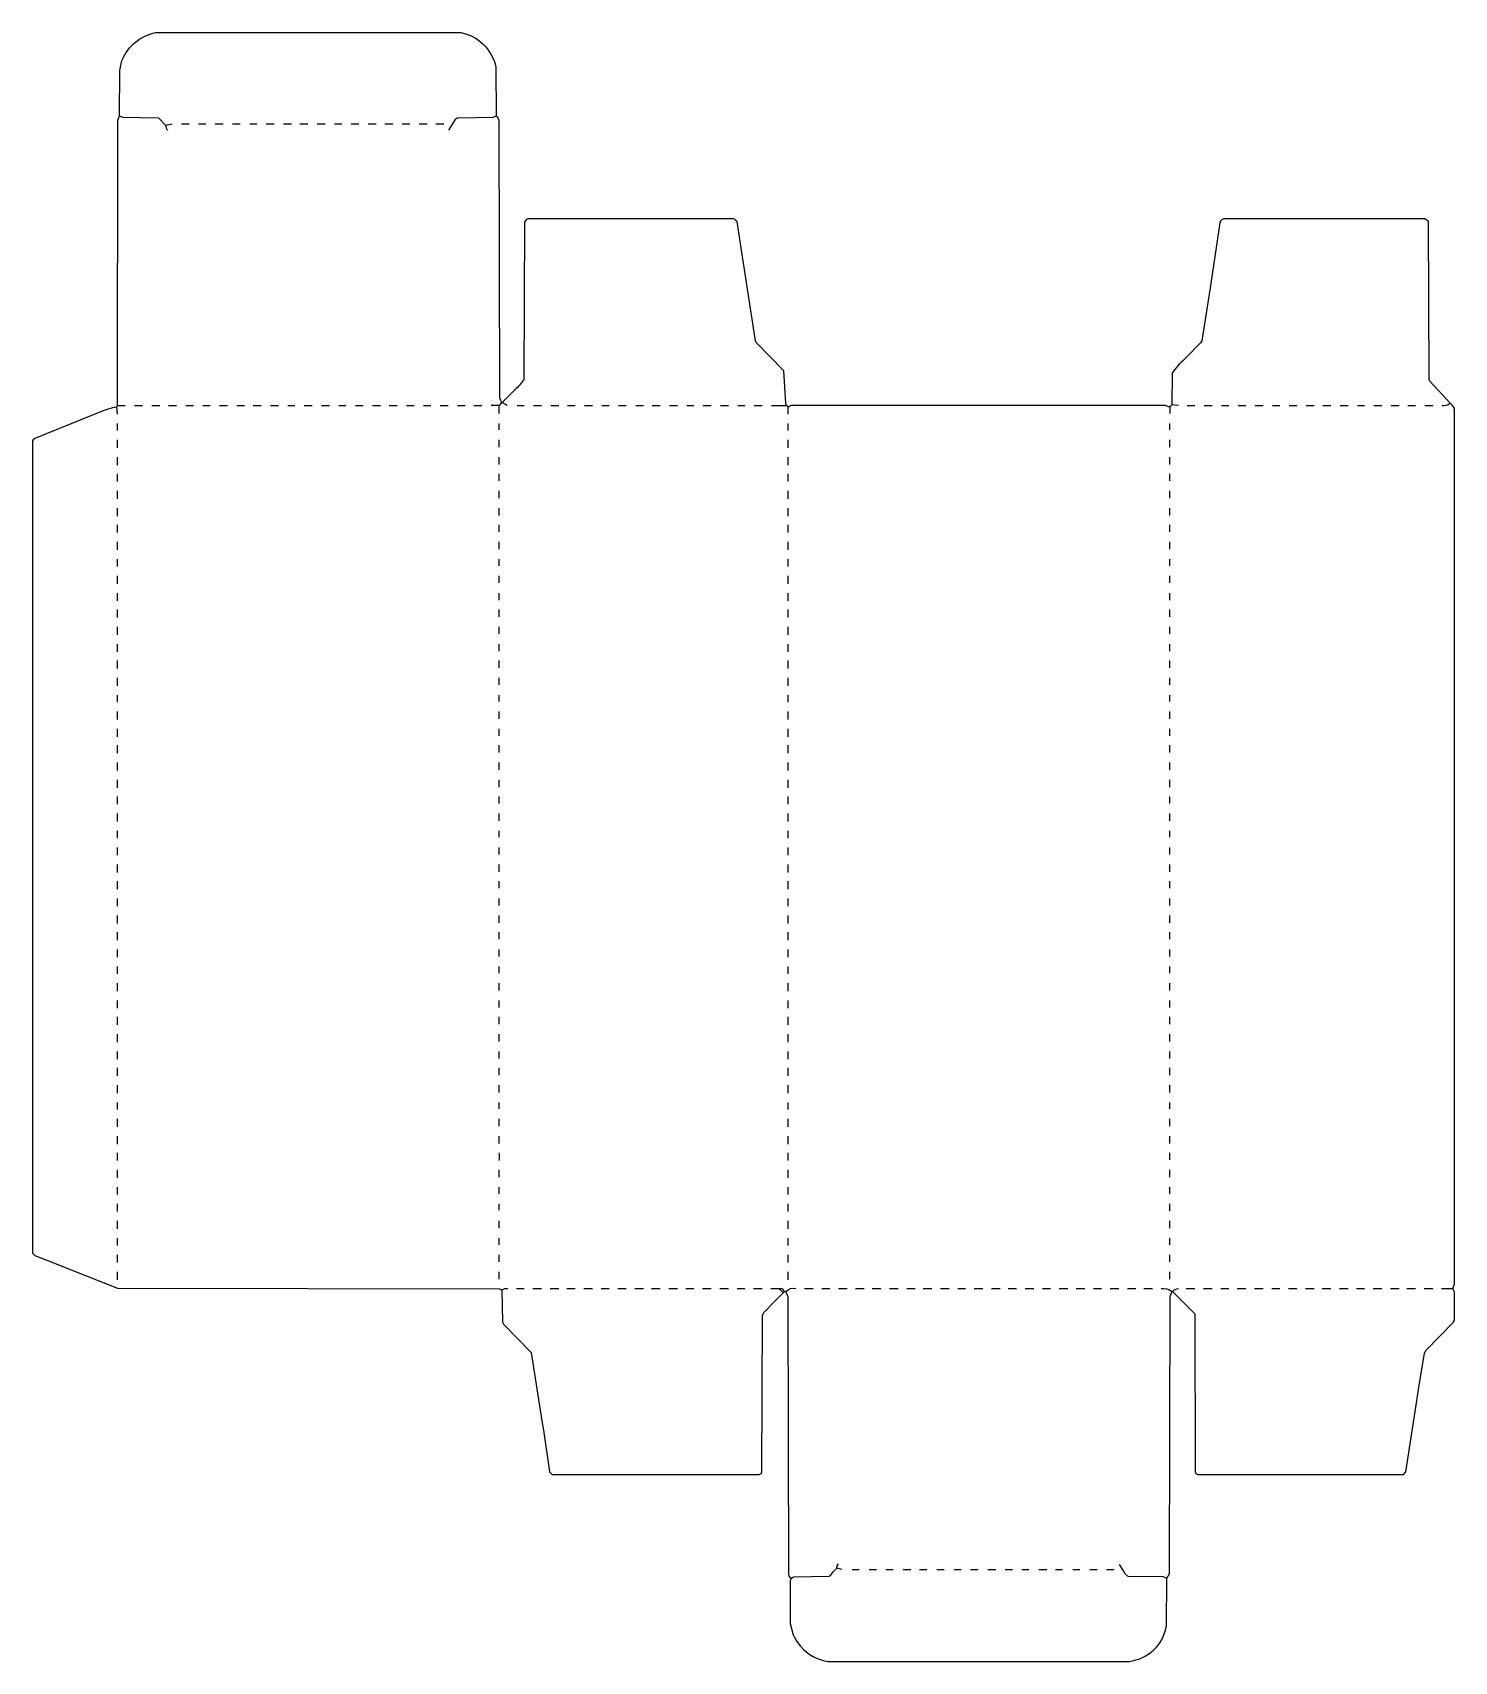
# Model space of a CAD drawing. Extents: x 199 to 2177, y 230 to 2497.
import ezdxf

# ---------------------------------------------------------------- set-up
doc = ezdxf.new("R2010")
doc.units = 0
doc.layers.get('0').update_dxf_attribs({"linetype": 'CONTINUOUS'})

msp = doc.modelspace()

# ---------------------------------------------------------------- linework, layer by layer
at = {"color": 7, "linetype": 'CONTINUOUS'}
for points in [[(317, 1966), (316, 1976), (317, 1978), (317.498741, 2374.998747), (320, 2381), (320.492067, 2443.992311), (323.352941, 2457.911765), (323.8, 2459.1, -0.2488), (370, 2497), (795, 2497, -0.299298), (843.50735, 2448.99286), (844, 2381, -0.127597), (847.501295, 2374.998711), (848.498705, 1989.001289), (849.2, 1987.1, -0.131934), (851, 1981)], [(778, 2361), (787.2, 2375.9, -0.226509), (791.009796, 2378.510196), (839.990204, 2379.489804), (844, 2381)], [(387, 2361, -0.206094), (385, 2368)], [(1781, 1976, -0.165541), (1776, 1978), (1254, 1978, -0.120666), (1250, 1976), (1248, 1978), (1246.8, 1980.9), (1244.230769, 2026.153846), (1205.769231, 2065.846154), (1204.660377, 2068.188679), (1183.42, 2206.06), (1179, 2234, 0.064594), (1174, 2238), (888, 2238), (886.1, 2236.8), (885, 2236, 0.141769), (883.497717, 2232.997738), (882.502283, 2014.002262, -0.063103), (870, 2000), (853.2, 1982.9), (853, 1982), (851, 1981), (848, 1978), (837, 1978)], [(1769, 749, -0.187083), (1784, 745), (1785, 745), (1816, 714), (1816.497727, 494.002252), (1817.5, 491.5), (1818.9, 490.7), (1820, 490), (2106, 490), (2109.615385, 494.076923), (2122.58, 578.06), (2127.58, 611.06), (2135.2, 658.9), (2137.8, 663.1), (2175.2, 701.9), (2177, 705), (2177, 745, -0.120666), (2175, 749, -0.165541), (2177, 754), (2177, 1974, 0.09337), (2171, 1981), (2142.769231, 2011.846154), (2141.990911, 2014.008927), (2141, 2234), (2136, 2238), (1856, 2238, 0.316754), (1850.42, 2228.94), (1837.405405, 2141.932432), (1825.8, 2068.1), (1823.8, 2065.1), (1804, 2045), (1801, 2042, 0.06391), (1784.488648, 2022.989141), (1784, 1979), (1781, 1976), (1781, 1967)], [(316, 1976, 0.065123), (293.1, 1968.7), (288.1, 1966.7), (202, 1932), (200, 1930), (199, 1929), (199, 798), (202, 795), (227.1, 785.2), (232.9, 782.8), (317.000938, 749.499058), (847.999062, 748.500942), (852, 747, -0.217143), (860, 749)], [(859, 1978), (857.1, 1979.2, -0.095372), (853, 1982)], [(2160, 1978, 0.192809), (2171, 1981)], [(848, 927, 0.084869), (848, 938)], [(852, 747), (852.955716, 702.040669), (854.24992, 699.243672), (892.75008, 659.756328), (907.58, 564.94), (909.58, 551.94), (918, 494), (922, 490), (1210, 490), (1212.5, 491.5), (1213.3, 492.9), (1214.497707, 711.997727), (1216.8, 716.1), (1232, 732), (1243, 743), (1245, 745), (1247, 745, -0.261076), (1261, 749)], [(1785, 745, -0.169723), (1793, 749)], [(1247, 745), (1247.3, 743.1), (1249.501292, 737.998715), (1250.498708, 351.001285, 0.349257), (1255, 346, -0.140169), (1258.009796, 347.510196), (1306.990204, 348.489804, 0.139149), (1313, 355), (1318, 360, -0.190246), (1320, 366)], [(1254, 346), (1253.7, 344.1), (1253, 343), (1253, 283), (1257.3, 267.1), (1258.4, 264.2, 0.244772), (1305, 230), (1725, 230), (1730.932432, 231.405405), (1732.088235, 231.647059, 0.258721), (1773.7, 269.1), (1774.3, 270.9), (1776.507459, 279.007243), (1777, 346, 0.074766), (1780.501295, 352.001289), (1781.498705, 737.998711), (1782.2, 739.9, 0.105047), (1784, 745)]]:
    msp.add_lwpolyline(points, format="xyb", dxfattribs=at)
for points in [[(320, 2381), (320.9, 2380.8), (324.009796, 2379.489804), (374.1, 2378.2), (384, 2368), (393, 2370)], [(406, 2370), (417, 2370)], [(430, 2370), (440, 2370)], [(453, 2370), (464, 2370)], [(477, 2370), (488, 2370)], [(501, 2370), (511, 2370)], [(524, 2370), (535, 2370)], [(548, 2370), (559, 2370)], [(571, 2370), (582, 2370)], [(595, 2370), (606, 2370)], [(619, 2370), (629, 2370)], [(642, 2370), (653, 2370)], [(666, 2370), (677, 2370)], [(689, 2370), (700, 2370)], [(713, 2370), (724, 2370)], [(737, 2370), (748, 2370)], [(760, 2370), (771, 2370)], [(317, 1978), (328, 1978)], [(341, 1978), (352, 1978)], [(365, 1978), (376, 1978)], [(388, 1978), (399, 1978)], [(412, 1978), (423, 1978)], [(436, 1978), (446, 1978)], [(459, 1978), (470, 1978)], [(483, 1978), (494, 1978)], [(506, 1978), (517, 1978)], [(530, 1978), (541, 1978)], [(554, 1978), (564, 1978)], [(577, 1978), (588, 1978)], [(601, 1978), (612, 1978)], [(625, 1978), (635, 1978)], [(648, 1978), (659, 1978)], [(672, 1978), (683, 1978)], [(695, 1978), (706, 1978)], [(719, 1978), (730, 1978)], [(743, 1978), (753, 1978)], [(766, 1978), (777, 1978)], [(790, 1978), (801, 1978)], [(813, 1978), (824, 1978)], [(848, 1967), (848, 1978)], [(873, 1978), (883, 1978)], [(896, 1978), (907, 1978)], [(920, 1978), (931, 1978)], [(943, 1978), (954, 1978)], [(967, 1978), (978, 1978)], [(991, 1978), (1001, 1978)], [(1014, 1978), (1025, 1978)], [(1038, 1978), (1049, 1978)], [(1061, 1978), (1072, 1978)], [(1085, 1978), (1096, 1978)], [(1109, 1978), (1119, 1978)], [(1132, 1978), (1143, 1978)], [(1156, 1978), (1167, 1978)], [(1180, 1978), (1190, 1978)], [(1203, 1978), (1214, 1978)], [(1250, 1966), (1250, 1976)], [(1793, 1978), (1784, 1979)], [(1805, 1978), (1816, 1978)], [(1829, 1978), (1840, 1978)], [(1853, 1978), (1863, 1978)], [(1876, 1978), (1887, 1978)], [(1900, 1978), (1911, 1978)], [(1924, 1978), (1934, 1978)], [(1947, 1978), (1958, 1978)], [(1971, 1978), (1982, 1978)], [(1994, 1978), (2005, 1978)], [(2018, 1978), (2029, 1978)], [(2042, 1978), (2052, 1978)], [(2065, 1978), (2076, 1978)], [(2089, 1978), (2100, 1978)], [(2112, 1978), (2123, 1978)], [(2136, 1978), (2147, 1978)], [(317, 1943), (317, 1953)], [(848, 1944), (848, 1953)], [(1250, 1943), (1250, 1953)], [(1781, 1944), (1781, 1953)], [(317, 1919), (317, 1930)], [(848, 1920), (848, 1930)], [(1250, 1919), (1250, 1930)], [(1781, 1920), (1781, 1930)], [(317, 1895), (317, 1906)], [(848, 1896), (848, 1906)], [(1250, 1895), (1250, 1906)], [(1781, 1896), (1781, 1906)], [(317, 1872), (317, 1883)], [(848, 1873), (848, 1883)], [(1250, 1872), (1250, 1883)], [(1781, 1873), (1781, 1883)], [(317, 1848), (317, 1859)], [(848, 1849), (848, 1859)], [(1250, 1848), (1250, 1859)], [(1781, 1849), (1781, 1859)], [(317, 1824), (317, 1835)], [(848, 1825), (848, 1835)], [(1250, 1824), (1250, 1835)], [(1781, 1825), (1781, 1835)], [(317, 1801), (317, 1812)], [(848, 1802), (848, 1812)], [(1250, 1801), (1250, 1812)], [(1781, 1802), (1781, 1812)], [(317, 1777), (317, 1788)], [(848, 1778), (848, 1788)], [(1250, 1777), (1250, 1788)], [(1781, 1778), (1781, 1788)], [(317, 1754), (317, 1764)], [(848, 1755), (848, 1764)], [(1250, 1754), (1250, 1764)], [(1781, 1755), (1781, 1764)], [(317, 1730), (317, 1741)], [(848, 1731), (848, 1741)], [(1250, 1730), (1250, 1741)], [(1781, 1731), (1781, 1741)], [(317, 1706), (317, 1717)], [(848, 1707), (848, 1717)], [(1250, 1706), (1250, 1717)], [(1781, 1707), (1781, 1717)], [(317, 1683), (317, 1694)], [(848, 1684), (848, 1694)], [(1250, 1683), (1250, 1694)], [(1781, 1684), (1781, 1694)], [(317, 1659), (317, 1670)], [(848, 1660), (848, 1670)], [(1250, 1659), (1250, 1670)], [(1781, 1660), (1781, 1670)], [(317, 1635), (317, 1646)], [(848, 1636), (848, 1646)], [(1250, 1635), (1250, 1646)], [(1781, 1636), (1781, 1646)], [(317, 1612), (317, 1623)], [(848, 1613), (848, 1623)], [(1250, 1612), (1250, 1623)], [(1781, 1613), (1781, 1623)], [(317, 1588), (317, 1599)], [(848, 1589), (848, 1599)], [(1250, 1588), (1250, 1599)], [(1781, 1589), (1781, 1599)], [(317, 1565), (317, 1575)], [(848, 1566), (848, 1575)], [(1250, 1565), (1250, 1575)], [(1781, 1566), (1781, 1575)], [(317, 1541), (317, 1552)], [(848, 1542), (848, 1552)], [(1250, 1541), (1250, 1552)], [(1781, 1542), (1781, 1552)], [(317, 1517), (317, 1528)], [(848, 1518), (848, 1528)], [(1250, 1517), (1250, 1528)], [(1781, 1518), (1781, 1528)], [(317, 1494), (317, 1505)], [(848, 1495), (848, 1505)], [(1250, 1494), (1250, 1505)], [(1781, 1495), (1781, 1505)], [(317, 1470), (317, 1481)], [(848, 1471), (848, 1481)], [(1250, 1470), (1250, 1481)], [(1781, 1471), (1781, 1481)], [(317, 1446), (317, 1457)], [(848, 1447), (848, 1457)], [(1250, 1446), (1250, 1457)], [(1781, 1447), (1781, 1457)], [(317, 1423), (317, 1434)], [(848, 1424), (848, 1434)], [(1250, 1423), (1250, 1434)], [(1781, 1424), (1781, 1434)], [(317, 1399), (317, 1410)], [(848, 1400), (848, 1410)], [(1250, 1399), (1250, 1410)], [(1781, 1400), (1781, 1410)], [(317, 1376), (317, 1386)], [(848, 1377), (848, 1386)], [(1250, 1376), (1250, 1386)], [(1781, 1377), (1781, 1386)], [(317, 1352), (317, 1363)], [(848, 1353), (848, 1363)], [(1250, 1352), (1250, 1363)], [(1781, 1353), (1781, 1363)], [(317, 1328), (317, 1339)], [(848, 1329), (848, 1339)], [(1250, 1328), (1250, 1339)], [(1781, 1329), (1781, 1339)], [(317, 1305), (317, 1316)], [(848, 1306), (848, 1316)], [(1250, 1305), (1250, 1316)], [(1781, 1306), (1781, 1316)], [(317, 1281), (317, 1292)], [(848, 1282), (848, 1292)], [(1250, 1281), (1250, 1292)], [(1781, 1282), (1781, 1292)], [(317, 1257), (317, 1268)], [(848, 1258), (848, 1268)], [(1250, 1257), (1250, 1268)], [(1781, 1258), (1781, 1268)], [(317, 1234), (317, 1245)], [(848, 1235), (848, 1245)], [(1250, 1234), (1250, 1245)], [(1781, 1235), (1781, 1245)], [(317, 1210), (317, 1221)], [(848, 1211), (848, 1221)], [(1250, 1210), (1250, 1221)], [(1781, 1211), (1781, 1221)], [(317, 1187), (317, 1197)], [(848, 1188), (848, 1197)], [(1250, 1187), (1250, 1197)], [(1781, 1188), (1781, 1197)], [(317, 1163), (317, 1174)], [(848, 1164), (848, 1174)], [(1250, 1163), (1250, 1174)], [(1781, 1164), (1781, 1174)], [(317, 1139), (317, 1150)], [(848, 1140), (848, 1150)], [(1250, 1139), (1250, 1150)], [(1781, 1140), (1781, 1150)], [(317, 1116), (317, 1127)], [(848, 1117), (848, 1127)], [(1250, 1116), (1250, 1127)], [(1781, 1117), (1781, 1127)], [(317, 1092), (317, 1103)], [(848, 1093), (848, 1103)], [(1250, 1092), (1250, 1103)], [(1781, 1093), (1781, 1103)], [(317, 1068), (317, 1079)], [(848, 1069), (848, 1079)], [(1250, 1068), (1250, 1079)], [(1781, 1069), (1781, 1079)], [(317, 1045), (317, 1056)], [(848, 1046), (848, 1056)], [(1250, 1045), (1250, 1056)], [(1781, 1046), (1781, 1056)], [(317, 1021), (317, 1032)], [(848, 1022), (848, 1032)], [(1250, 1021), (1250, 1032)], [(1781, 1022), (1781, 1032)], [(317, 998), (317, 1008)], [(848, 999), (848, 1008)], [(1250, 998), (1250, 1008)], [(1781, 999), (1781, 1008)], [(317, 974), (317, 985)], [(848, 975), (848, 985)], [(1250, 974), (1250, 985)], [(1781, 975), (1781, 985)], [(317, 950), (317, 961)], [(848, 951), (848, 961)], [(1250, 950), (1250, 961)], [(1781, 951), (1781, 961)], [(317, 927), (317, 938)], [(1250, 927), (1250, 938)], [(1781, 928), (1781, 938)], [(317, 903), (317, 914)], [(848, 904), (848, 914)], [(1250, 903), (1250, 914)], [(1781, 904), (1781, 914)], [(317, 880), (317, 890)], [(848, 881), (848, 890)], [(1250, 880), (1250, 890)], [(1781, 881), (1781, 890)], [(317, 856), (317, 867)], [(848, 858), (848, 867)], [(1250, 856), (1250, 867)], [(1781, 857), (1781, 867)], [(317, 832), (317, 843)], [(848, 833), (848, 843)], [(1250, 832), (1250, 843)], [(1781, 833), (1781, 843)], [(317, 809), (317, 819)], [(848, 810), (848, 819)], [(1250, 809), (1250, 819)], [(1781, 810), (1781, 819)], [(317, 785), (317, 796)], [(848, 786), (848, 796)], [(1250, 785), (1250, 796)], [(1781, 786), (1781, 796)], [(317, 761), (317, 772)], [(848, 762), (848, 772)], [(1250, 761), (1250, 772)], [(1781, 762), (1781, 772)], [(872, 749), (883, 749)], [(895, 749), (907, 749)], [(919, 749), (931, 749)], [(942, 749), (954, 749)], [(966, 749), (978, 749)], [(990, 749), (1001, 749)], [(1013, 749), (1025, 749)], [(1037, 749), (1049, 749)], [(1060, 749), (1072, 749)], [(1084, 749), (1096, 749)], [(1108, 749), (1119, 749)], [(1131, 749), (1143, 749)], [(1155, 749), (1167, 749)], [(1179, 749), (1190, 749)], [(1202, 749), (1214, 749)], [(1226, 749), (1241, 749)], [(1273, 749), (1285, 749)], [(1297, 749), (1308, 749)], [(1320, 749), (1332, 749)], [(1344, 749), (1356, 749)], [(1367, 749), (1379, 749)], [(1391, 749), (1403, 749)], [(1415, 749), (1427, 749)], [(1438, 749), (1450, 749)], [(1462, 749), (1474, 749)], [(1486, 749), (1497, 749)], [(1509, 749), (1521, 749)], [(1533, 749), (1545, 749)], [(1556, 749), (1568, 749)], [(1580, 749), (1592, 749)], [(1604, 749), (1615, 749)], [(1627, 749), (1639, 749)], [(1651, 749), (1663, 749)], [(1675, 749), (1686, 749)], [(1698, 749), (1710, 749)], [(1722, 749), (1734, 749)], [(1745, 749), (1757, 749)], [(1804, 749), (1816, 749)], [(1828, 749), (1840, 749)], [(1852, 749), (1863, 749)], [(1875, 749), (1887, 749)], [(1899, 749), (1911, 749)], [(1923, 749), (1934, 749)], [(1946, 749), (1958, 749)], [(1970, 749), (1982, 749)], [(1993, 749), (2005, 749)], [(2017, 749), (2029, 749)], [(2041, 749), (2052, 749)], [(2064, 749), (2076, 749)], [(2088, 749), (2100, 749)], [(2111, 749), (2123, 749)], [(2135, 749), (2147, 749)], [(2159, 749), (2175, 749)], [(1245, 745), (1243, 747)], [(1777, 346), (1775.1, 346.3), (1771.990204, 347.510196), (1723, 348), (1719, 352), (1716.230769, 357.153846), (1711, 365)], [(1325, 358), (1318, 360)], [(1339, 358), (1349, 358)], [(1363, 358), (1373, 358)], [(1386, 358), (1396, 358)], [(1410, 358), (1421, 358)], [(1433, 358), (1443, 358)], [(1457, 358), (1467, 358)], [(1481, 358), (1491, 358)], [(1504, 358), (1514, 358)], [(1528, 358), (1539, 358)], [(1552, 358), (1562, 358)], [(1575, 358), (1585, 358)], [(1599, 358), (1610, 358)], [(1622, 358), (1632, 358)], [(1646, 358), (1656, 358)], [(1670, 358), (1680, 358)], [(1693, 358), (1703, 358)]]:
    msp.add_lwpolyline(points, dxfattribs=at)
at = {"color": 19, "linetype": 'CONTINUOUS'}
msp.add_lwpolyline([(1227, 1978), (1248, 1978)], dxfattribs=at)
at = {"color": 109, "linetype": 'CONTINUOUS'}
msp.add_lwpolyline([(1243, 743), (1238, 748), (1238, 749)], dxfattribs=at)
at = {"color": 253, "linetype": 'CONTINUOUS'}
msp.add_lwpolyline([(1243, 747), (1241, 749)], dxfattribs=at)

doc.saveas('drawing.dxf')
